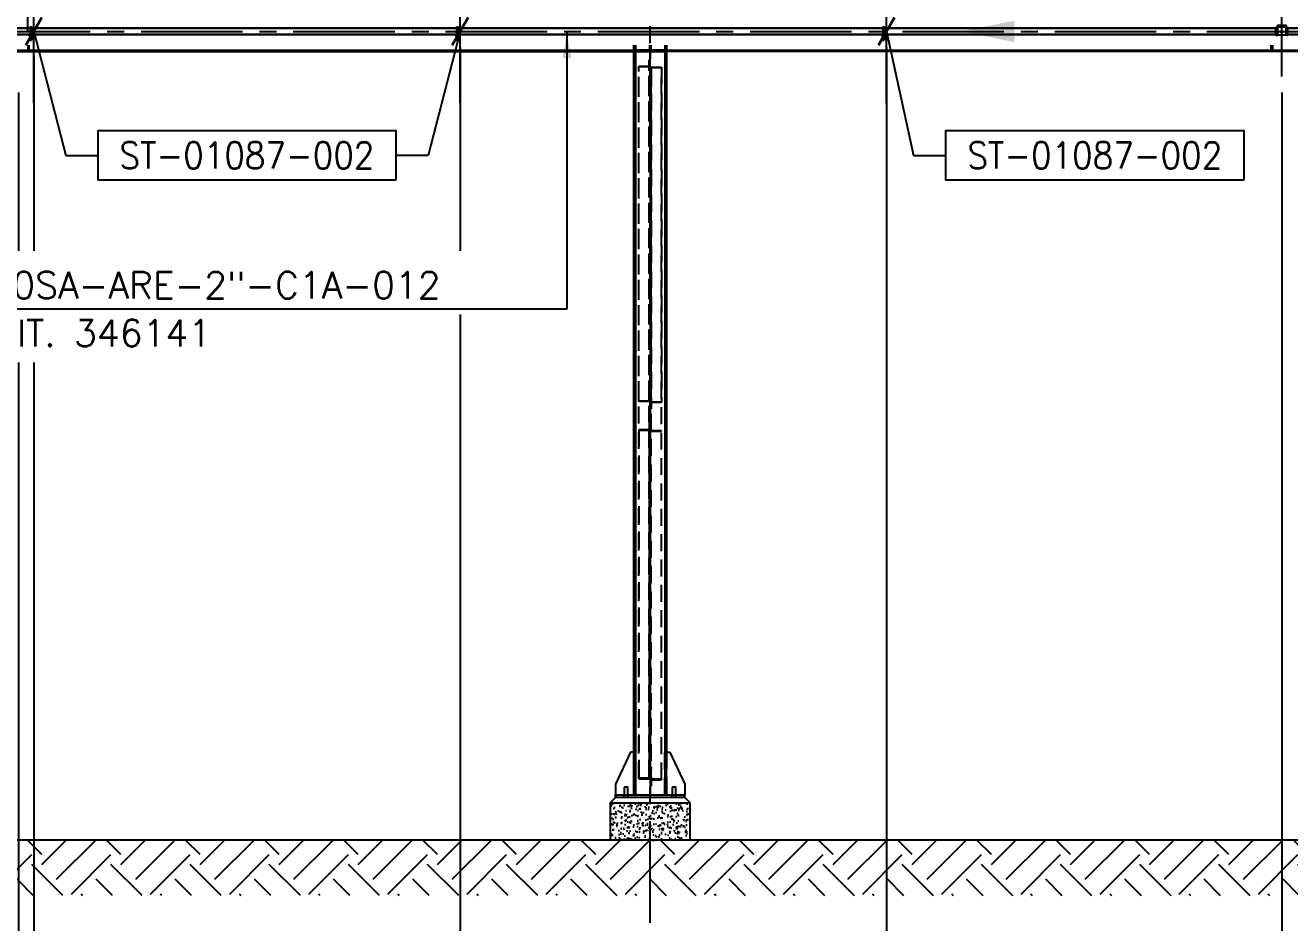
# Model space of a CAD drawing. Header units: millimetres. Extents: x 0 to 42050, y 0 to 29700.
# Drawn here: x 9588 to 15520, y 21874 to 26086 of the extents above; entities that cross this region are included whole.
import ezdxf
from ezdxf.enums import TextEntityAlignment as Align

# ---------------------------------------------------------------- set-up
doc = ezdxf.new("R2010")
doc.units = ezdxf.units.MM
doc.header["$LTSCALE"] = 50
doc.linetypes.add('CENTER2', pattern=[28.575, 19.05, -3.175, 3.175, -3.175])
doc.linetypes.add('HIDDEN2', pattern=[4.7625, 3.175, -1.5875])
for name, color, linetype in [('CIVIL', 7, 'Continuous'), ('ESTRUTURA EXISTENTE', 7, 'Continuous'), ('GRAMPO', 8, 'Continuous'), ('SUP.CHAMADA', 2, 'Continuous'), ('SUPORTE', 7, 'Continuous'), ('TC1', 8, 'CENTER2'), ('TCONEXÃO', 3, 'Continuous'), ('TDM', 2, 'Continuous'), ('TFLUXO', 7, 'Continuous'), ('TR100', 3, 'Continuous')]:
    doc.layers.add(name, color=color, linetype=linetype)
doc.layers.add('HIDDEN', color=8, linetype='HIDDEN2', transparency=0.4)
doc.layers.add('SUP.IND', color=4, linetype='Continuous', lineweight=30)
doc.layers.add('TNO', color=5, linetype='Continuous', lineweight=30)
doc.styles.add('TR100', font='simplex.shx')
doc.dimstyles.new('SEG-S-1', dxfattribs={"dimscale": 50, "dimtxt": 2.5, "dimasz": 2.5, "dimexe": 1.5, "dimexo": 1.5, "dimgap": 1, "dimtad": 1, "dimdec": 0, "dimtxsty": 'TR100', "dimcen": 2.5, "dimclrd": 256, "dimclre": 256, "dimclrt": 3, "dimadec": 0, "dimazin": 0, "dimtfac": 1, "dimtdec": 0, "dimtmove": 0, "dimatfit": 3, "dimfxl": 0, "dimarcsym": 0})
doc.dimstyles.new('SEG-S-50x100', dxfattribs={"dimscale": 50, "dimtxt": 2.5, "dimasz": 2.5, "dimexe": 1.5, "dimexo": 1.5, "dimgap": 1, "dimtad": 1, "dimdec": 0, "dimlfac": 2, "dimtxsty": 'TR100', "dimcen": 2.5, "dimclrd": 256, "dimclre": 256, "dimclrt": 3, "dimadec": 0, "dimazin": 0, "dimtfac": 1, "dimtdec": 0, "dimtmove": 0, "dimatfit": 3, "dimfxl": 0, "dimarcsym": 0})

# ---------------------------------------------------------------- blocks, each defined once
blk = doc.blocks.new('GRAMPO U 02 CORTE1')
at = {"layer": 'GRAMPO'}
for p, q in [((-5, 36), (-5, -82)), ((5, 36), (5, -82)), ((-10, -36), (-10, -45)), ((-10, -46), (10, -46)), ((-10, -46), (-10, -55)), ((-10, -55), (10, -55)), ((-6, -30), (-6, -36)), ((5, -82), (-5, -82)), ((6, -30), (6, -36)), ((10, -36), (10, -45)), ((10, -46), (10, -55))]:
    blk.add_line(p, q, dxfattribs=at)
for centre, radius, start, end in [((0, 36), 4.76, 0, 180), ((-7, -41), 4.76, 60, 120), ((-7, -41), 4.76, 240, 300), ((-7, -51), 4.76, 60, 120), ((-7, -51), 4.76, 240, 300), ((0, -54), 18.1, 74.7385, 105.2615), ((0, -28), 18.1, 254.7385, 285.2615), ((0, -64), 18.1, 74.7385, 105.2615), ((0, -37), 18.1, 254.7385, 285.2615), ((7, -41), 4.76, 60, 120), ((7, -41), 4.76, 240, 300), ((7, -51), 4.76, 60, 120), ((7, -51), 4.76, 240, 300)]:
    blk.add_arc(centre, radius, start, end, dxfattribs=at)
at = {"layer": 'TC1', "ltscale": 0.5}
for p, q in [((14, 36), (-14, 36)), ((0, 50), (0, -82))]:
    blk.add_line(p, q, dxfattribs=at)
blk = doc.blocks.new('A$Cce652339')
at = {"layer": 'HIDDEN'}
for p, q in [((-57, 30), (-38, 29)), ((-38, 29), (-38, -29)), ((38, 29), (57, 30)), ((38, -29), (38, 29)), ((-38, -29), (-57, -30)), ((-29, -38), (-30, -57)), ((29, -38), (-29, -38)), ((30, -57), (29, -38)), ((57, -30), (38, -29))]:
    blk.add_line(p, q, dxfattribs=at)
at = {"layer": 'TCONEXÃO'}
for p, q in [((-57, 36), (-57, -36)), ((-47, 38), (-56, 38)), ((-56, 4), (-48, 4)), ((-56, 4), (-56, 3)), ((-54, 3), (-56, 3)), ((-51, 0), (-54, 3)), ((-50, 3), (-50, 0)), ((-48, 3), (-50, 3)), ((-48, 4), (-48, 3)), ((-46, 37), (-46, -35)), ((-42, 34), (-42, -37)), ((-42, 34), (42, 34)), ((-39, 3), (-39, 3)), ((-39, 3), (-39, 0)), ((-39, 0), (-39, 3)), ((-37, 3), (-38, 3)), ((-38, 3), (-38, 0)), ((-37, 0), (-37, 3)), ((-35, 2), (-36, 2)), ((-36, 2), (-36, -3)), ((-35, -2), (-35, 2)), ((-14, 8), (-9, 8)), ((-14, 8), (-14, 8)), ((-12, 7), (-14, 7)), ((-12, 1), (-12, 7)), ((-11, 0), (-12, 0)), ((-11, 7), (-11, 1)), ((-9, 7), (-11, 7)), ((-8, 8), (-8, 8)), ((-7, 3), (-7, 8)), ((-6, 8), (-6, 3)), ((-6, 8), (-6, 8)), ((-4, 2), (-4, 2)), ((-4, 0), (-4, 0)), ((-3, 3), (-3, 8)), ((-2, 8), (-2, 8)), ((-1, 8), (-1, 3)), ((0, 8), (4, 8)), ((0, 1), (0, 8)), ((0, 0), (0, 0)), ((0, 0), (0, 0)), ((4, 7), (1, 7)), ((1, 7), (1, 5)), ((1, 5), (4, 5)), ((1, 4), (1, 1)), ((4, 4), (1, 4)), ((1, 0), (1, 0)), ((4, 6), (4, 6)), ((6, 7), (6, 6)), ((9, 4), (7, 7)), ((9, 8), (10, 6)), ((9, 1), (9, 4)), ((10, 6), (12, 8)), ((10, 0), (10, 0)), ((13, 7), (11, 4)), ((11, 4), (11, 1)), ((42, -37), (42, 34)), ((46, -35), (46, 37)), ((56, 38), (47, 38)), ((57, 36), (57, -36)), ((-56, -3), (-56, -4)), ((-56, -3), (-54, -3)), ((-48, -4), (-56, -4)), ((-56, -38), (-47, -38)), ((-54, -3), (-54, 0)), ((-53, 0), (-50, -3)), ((-50, -3), (-48, -3)), ((-48, -3), (-48, -4)), ((-46, -35), (-46, -35)), ((-38, -43), (-43, -38)), ((-42, -37), (-42, -38)), ((-40, -37), (-42, -37)), ((-39, 0), (-39, 0)), ((-38, -42), (-37, -42)), ((-38, -47), (-38, -56)), ((-37, -42), (-37, -40)), ((-36, -3), (-34, -3)), ((-36, -57), (36, -57)), ((-34, -2), (-35, -2)), ((-35, -46), (35, -46)), ((-35, -46), (-35, -46)), ((-34, -3), (-34, -2)), ((-10, -49), (-9, -49)), ((-10, -54), (-10, -49)), ((-9, -54), (-10, -54)), ((-9, -50), (-9, -51)), ((-9, -50), (-9, -50)), ((-9, -51), (-9, -51)), ((-9, -52), (-9, -53)), ((-9, -52), (-9, -52)), ((-9, -53), (-9, -53)), ((-6, -49), (-5, -49)), ((-6, -54), (-6, -49)), ((-5, -54), (-6, -54)), ((-5, -50), (-5, -51)), ((-5, -50), (-5, -50)), ((-5, -51), (-5, -51)), ((-5, -52), (-5, -54)), ((-5, -52), (-5, -52)), ((-4, -54), (-5, -52)), ((-4, -10), (-1, -7)), ((-4, -11), (-4, -10)), ((3, -11), (-4, -11)), ((-4, -52), (-3, -54)), ((-3, -54), (-4, -54)), ((-2, -4), (-3, -4)), ((-3, -54), (-1, -49)), ((-2, -54), (-3, -54)), ((-1, -53), (-2, -54)), ((-1, -49), (0, -49)), ((0, -51), (-1, -52)), ((-1, -52), (0, -52)), ((1, -53), (-1, -53)), ((1, -8), (0, -9)), ((0, -9), (3, -9)), ((0, -49), (2, -54)), ((0, -52), (0, -51)), ((1, -54), (1, -53)), ((2, -54), (1, -54)), ((3, -9), (3, -11)), ((3, -49), (6, -49)), ((3, -50), (3, -49)), ((4, -50), (3, -50)), ((3, -54), (4, -50)), ((6, -54), (3, -54)), ((6, -49), (4, -53)), ((4, -53), (6, -53)), ((6, -54), (6, -49)), ((6, -49), (7, -49)), ((6, -53), (6, -54)), ((7, -54), (6, -54)), ((7, -49), (7, -54)), ((8, -49), (9, -49)), ((8, -54), (8, -49)), ((11, -54), (8, -54)), ((9, -49), (9, -53)), ((9, -53), (11, -53)), ((11, -53), (11, -54)), ((35, -46), (35, -46)), ((37, -40), (37, -42)), ((37, -42), (38, -42)), ((43, -38), (38, -43)), ((38, -56), (38, -47)), ((38, -47), (38, -47)), ((42, -37), (40, -37)), ((42, -38), (42, -37)), ((46, -35), (46, -35)), ((47, -38), (56, -38)), ((47, -38), (47, -38))]:
    blk.add_line(p, q, dxfattribs=at)
at = {"layer": 'TCONEXÃO', "flags": 128}
for points in [[(-6, 3), (-5, 3), (-5, 2), (-5, 2), (-5, 2), (-4, 2)], [(10, 0), (10, 1), (10, 1), (9, 1), (9, 1), (9, 1)], [(12, 8), (13, 8), (13, 8), (13, 8), (13, 8), (13, 8)], [(-47, -38), (-47, -37), (-47, -37)], [(-42, -38), (-42, -38), (-42, -38), (-42, -38), (-42, -38), (-42, -38), (-43, -38), (-43, -38), (-43, -38), (-43, -38), (-43, -38), (-43, -38)], [(-38, -43), (-38, -43), (-38, -43), (-38, -43), (-38, -43), (-38, -43), (-38, -42), (-38, -42), (-38, -42), (-38, -42), (-38, -42), (-38, -42)], [(-37, -47), (-37, -47), (-38, -47)], [(-8, -51), (-8, -50), (-8, -50), (-9, -50), (-9, -50), (-9, -50)], [(-9, -51), (-9, -51), (-9, -51), (-8, -51), (-8, -51), (-8, -51)], [(-8, -53), (-8, -52), (-8, -52), (-8, -52), (-9, -52), (-9, -52)], [(-9, -53), (-8, -53), (-8, -53), (-8, -53), (-8, -53), (-8, -53)], [(-5, -49), (-4, -49), (-4, -49), (-4, -50), (-3, -50), (-3, -50), (-3, -51)], [(-4, -51), (-4, -50), (-4, -50), (-4, -50), (-4, -50), (-5, -50)], [(-5, -51), (-5, -51), (-4, -51), (-4, -51), (-4, -51), (-4, -51), (-4, -51), (-4, -51)], [(38, -47), (37, -47), (37, -47)], [(38, -42), (38, -42), (38, -42), (38, -42), (38, -42), (38, -42), (38, -43), (38, -43), (38, -43), (38, -43), (38, -43), (38, -43)], [(43, -38), (43, -38), (43, -38), (43, -38), (43, -38), (43, -38), (42, -38), (42, -38), (42, -38), (42, -38), (42, -38), (42, -38)], [(47, -37), (47, -37), (47, -38)]]:
    blk.add_lwpolyline(points, dxfattribs=at)
at = {"layer": 'TCONEXÃO'}
for centre, radius, start, end in [((-56, 36), 1.5, 90, 180), ((-50, 0), 0.4, 225.8706, 0), ((-47, 36), 1.5, 31.0232, 90), ((-42, 40), 5, 211.0232, 270), ((-37, 0), 5.35, 0.0057, 179.9943), ((-37, 0), 5.35, 180, 235.9551), ((-37, 0), 4.45, 0.0058, 179.9942), ((-37, 0), 4.45, 180, 227.6956), ((-37, 0), 4.45, 350.9824, 0), ((-37, 0), 5.35, 350.5754, 0), ((-14, 8), 0.537, 83.5687, 186.2616), ((-14, 8), 0.539, 174.0988, 276.071), ((-12, 1), 0.541, 174.1065, 275.8935), ((-11, 1), 0.539, 263.8914, 6.1086), ((-9, 8), 0.538, 353.9373, 96.2325), ((-9, 8), 0.539, 263.8722, 5.9581), ((-7, 8), 0.537, 83.5687, 186.2616), ((-5, 3), 2.6, 171.785, 272.1819), ((-6, 8), 0.538, 353.9373, 96.2325), ((-4, 3), 2.61, 268.1326, 7.9005), ((-4, 3), 1.23, 270.7908, 11.9062), ((-2, 8), 0.537, 83.5687, 186.2616), ((-2, 8), 0.537, 353.8007, 96.1993), ((1, 1), 0.541, 174.1065, 275.8935), ((1, 1), 0.539, 263.8914, 6.1086), ((4, 7), 1.61, 353.5949, 96.4051), ((4, 6), 0.538, 353.6695, 96.3305), ((4, 5), 1.64, 264.9916, 5.065), ((4, 6), 0.539, 263.8814, 6.1186), ((8, 8), 0.831, 83.0193, 140.3961), ((8, 8), 0.583, 156.7394, 180.1404), ((8, 8), 1.52, 183.5647, 209.6936), ((7, 7), 1.75, 23.9708, 66.1424), ((10, 1), 0.536, 263.5215, 5.7964), ((13, 7), 1.72, 113.604, 156.396), ((11, 8), 2.51, 341.5989, 356.9589), ((12, 8), 0.826, 359.2029, 15.4743), ((42, 40), 5, 270, 328.9768), ((47, 36), 1.5, 90, 148.9768), ((56, 36), 1.5, 0, 90), ((-56, -36), 1.5, 180, 270), ((-53, 0), 0.4, 45.8706, 180), ((-40, -39), 7.8, 147.5596, 164.9363), ((-46, -42), 5, 45, 105.7186), ((-47, -36), 1.5, 270, 285.7186), ((-37, 0), 4.45, 227.7034, 350.9746), ((-37, 0), 5.35, 235.9648, 350.5656), ((-40, -40), 2.2, 0, 90), ((-38, 0), 1.3, 180, 0), ((-38, 0), 0.4, 180, 0), ((-42, -46), 5, 344.2814, 45), ((-36, -47), 1.5, 164.2814, 180), ((-36, -56), 1.5, 180, 270), ((-39, -40), 6.84, 283.8216, 303.6825), ((-9, -53), 4.11, 77.859, 92.1481), ((-9, -53), 1.52, 261.8852, 357.791), ((-9, -51), 1.25, 0.2788, 78.6132), ((-9, -53), 1.35, 358.624, 67.6776), ((-9, -50), 1.16, 303.6512, 359.7472), ((-4, -51), 1.29, 286.3083, 2.4826), ((0, -4), 3.37, 91.3214, 183.8201), ((0, -4), 1.61, 97.7881, 186.9327), ((-4, -3), 5.17, 309.7654, 349.959), ((0, -4), 2.97, 359.5137, 90.5246), ((0, -4), 1.27, 357.412, 91.6309), ((-4, -3), 7.27, 313.7256, 353.2279), ((39, -40), 7.8, 237.5596, 254.9363), ((36, -56), 1.5, 270, 0), ((40, -40), 2.2, 90, 180), ((42, -46), 5, 135.0071, 195.7159), ((36, -47), 1.5, 0, 15.7186), ((46, -42), 5, 74.3029, 134.9929), ((40, -39), 6.84, 13.8216, 33.6825), ((47, -36), 1.5, 254.2814, 270), ((56, -36), 1.5, 270, 0)]:
    blk.add_arc(centre, radius, start, end, dxfattribs=at)
blk = doc.blocks.new('A$Cf3f43122')
at = {"layer": 'SUPORTE', "elevation": 0}
for points in [[(5871, 7554), (5903, 7554, -0.414214), (5909, 7548), (5909, 7516, 0.414214), (5916, 7509), (5916, 7560), (5865, 7560, 0.414214), (5871, 7554, 0.414214)], [(9871, 7554), (9903, 7554, -0.414214), (9909, 7548), (9909, 7516, 0.414214), (9916, 7509), (9916, 7560), (9865, 7560, 0.414214), (9871, 7554, 0.414214)], [(13871, 7554), (13903, 7554, -0.414214), (13909, 7548), (13909, 7516, 0.414214), (13916, 7509), (13916, 7560), (13865, 7560, 0.414214), (13871, 7554, 0.414214)]]:
    blk.add_lwpolyline(points, format="xyb", dxfattribs=at)
at = {"layer": 'TC1'}
for p, q in [((17626, 7167), (17626, 10740)), ((5493, 7590), (22156, 7590))]:
    blk.add_line(p, q, dxfattribs=at)
at = {"layer": 'TNO'}
for p, q in [((5598, 7620), (17568, 7620)), ((17683, 7620), (22098, 7620)), ((5598, 7560), (17568, 7560)), ((17683, 7560), (22098, 7560))]:
    blk.add_line(p, q, dxfattribs=at)
at = {"xscale": -1}
for p in [(5888, 7590), (9888, 7590), (13888, 7590)]:
    blk.add_blockref('GRAMPO U 02 CORTE1', p, dxfattribs=at)
at = {"xscale": -1, "rotation": 180}
blk.add_blockref('A$Cce652339', (17626, 7590), dxfattribs=at)
blk = doc.blocks.new('A$C18ef6fce')
at = {"layer": 'HIDDEN'}
h = blk.add_hatch(dxfattribs=at)
h.set_pattern_fill('AR-CONC', color=256, scale=15)
h.set_pattern_definition([(50, (424432.36, 384892.79), (107.589027, -9.41282), [11.25, -123.75]), (355, (424432.36, 384892.79), (-20.8127, 112.82882), [9, -99]), (100.451444, (424441.32, 384892), (86.776327, 103.415999), [9.561029, -105.171317]), (46.1842, (424432.36, 384922.79), (160.0862, -24.827892), [16.875, -185.625]), (96.635635, (424445.7, 384920.72), (140.19929, 146.11779), [14.34155, -157.757064]), (351.184164, (424432.36, 384922.79), (140.19929, 146.11779), [13.5, -148.5]), (21, (424447.36, 384915.29), (89.536058, -60.392834), [11.25, -123.75]), (326, (424447.36, 384915.29), (36.4973, 108.772507), [9, -99]), (71.451445, (424454.82, 384910.26), (126.033357, 48.379673), [9.561029, -105.171317]), (37.5, (424432.356, 384892.79), (1.8239783, 49.934078), [0, -97.8, 0, -100.5, 0, -99.375]), (7.5, (424432.356, 384892.79), (39.4604306, 59.161757), [0, -57.3, 0, -95.55, 0, -37.875]), (327.5, (424398.906, 384892.79), (80.0733654, -3.3832308), [0, -37.5, 0, -117, 0, -155.25]), (317.5, (424383.906, 384892.79), (87.477925, 15.015747), [0, -48.75, 0, -77.7, 0, -110.25])])
h.paths.add_polyline_path([(12074, 351), (11324, 351), (11324, 0), (12074, 0)])
h = blk.add_hatch(dxfattribs=at)
h.set_pattern_fill('EARTH', color=256, scale=0.5, style=0)
h.set_pattern_definition([(45, (-50183, -164615.4), (6e-14, 742.4621), [525, -525]), (45, (-50322.2, -164476.2), (6e-14, 742.4621), [525, -525]), (45, (-50461.4, -164337), (6e-14, 742.4621), [525, -525]), (135, (-50461.4, -164244.2), (-742.4621, 2e-13), [525, -525]), (135, (-50322.2, -164104.97), (-742.4621, 2e-13), [525, -525]), (135, (-50183, -163965.76), (-742.4621, 2e-13), [525, -525])])
h.paths.add_polyline_path([(23529, -523), (23834, -139), (23869, 1), (-1979, 0), (-1511, -518)])
at = {"layer": 'CIVIL'}
for p, q in [((11324, 351), (11374, 401)), ((12074, 351), (12024, 401)), ((11324, 351), (12074, 351)), ((11324, 351), (11324, 1)), ((12074, 1), (12074, 351)), ((25211, 0), (-1975, 0))]:
    blk.add_line(p, q, dxfattribs=at)
at = {"layer": 'ESTRUTURA EXISTENTE'}
for p, q in [((3353, 7401), (8345, 7401)), ((5684, 7414), (5859, 7414)), ((5859, 7461), (5859, 7414)), ((5859, 7414), (5872, 7414)), ((5872, 7414), (5872, 7461)), ((5872, 7414), (8345, 7414)), ((8345, 7414), (11545, 7414)), ((8345, 7401), (11545, 7401)), ((11545, 826), (11545, 7461)), ((11560, 7461), (11560, 826)), ((11560, 7417), (11837, 7417)), ((11560, 7401), (11837, 7401)), ((11837, 7461), (11837, 826)), ((11853, 7461), (11853, 826)), ((11853, 7461), (11853, 7424)), ((11853, 7424), (11853, 7414)), ((11853, 7414), (11853, 7411)), ((11853, 7414), (15053, 7414)), ((11853, 7411), (11853, 826)), ((11863, 7401), (11853, 7411)), ((15053, 7401), (11863, 7401)), ((15053, 7414), (20045, 7414)), ((20045, 7401), (15053, 7401)), ((17525, 7414), (17525, 7461)), ((17538, 7461), (17538, 7414)), ((11515, 826), (11374, 526)), ((11544, 826), (11515, 826)), ((11544, 526), (11544, 826)), ((11544, 826), (11560, 826)), ((11560, 826), (11560, 526)), ((11853, 826), (11837, 826)), ((11837, 826), (11837, 526)), ((11853, 826), (11883, 826)), ((11853, 526), (11853, 826)), ((11883, 826), (12024, 526)), ((11374, 526), (11374, 426)), ((11461, 501), (11458, 498)), ((11458, 426), (11458, 498)), ((11490, 498), (11458, 498)), ((11461, 501), (11487, 501)), ((11487, 501), (11490, 498)), ((11490, 426), (11490, 498)), ((11544, 426), (11544, 526)), ((11544, 526), (11560, 526)), ((11560, 526), (11560, 426)), ((11853, 526), (11837, 526)), ((11837, 526), (11837, 426)), ((11853, 426), (11853, 526)), ((11911, 501), (11908, 498)), ((11908, 426), (11908, 498)), ((11940, 498), (11908, 498)), ((11911, 501), (11937, 501)), ((11937, 501), (11940, 498)), ((11940, 426), (11940, 498)), ((12024, 526), (12024, 426)), ((11374, 401), (11374, 426)), ((11374, 426), (12024, 426)), ((12024, 401), (11374, 401)), ((12024, 401), (11374, 401)), ((12024, 401), (12024, 426))]:
    blk.add_line(p, q, dxfattribs=at)
at = {"layer": 'HIDDEN'}
for p, q in [((5859, 7461), (5859, 7414)), ((5872, 7424), (5859, 7424)), ((5872, 7414), (5872, 7461)), ((11545, 7401), (11545, 7461)), ((11545, 7414), (11545, 7414)), ((11545, 7401), (11545, 7401)), ((11580, 7401), (11580, 7417)), ((11616, 7414), (11616, 7401)), ((11616, 7414), (11686, 7414)), ((11783, 7411), (11616, 7411)), ((11695, 7401), (11695, 426)), ((11696, 7424), (11696, 7461)), ((11702, 426), (11702, 7401)), ((11704, 7461), (11704, 7424)), ((11714, 7414), (11783, 7414)), ((11783, 7401), (11783, 7414)), ((11817, 7401), (11817, 7417)), ((11837, 7461), (11837, 426)), ((17525, 7424), (17538, 7424)), ((11593, 4118), (11593, 7261)), ((11593, 577), (11593, 7261)), ((11695, 7259), (11593, 7259)), ((11695, 7259), (11593, 7259)), ((11596, 7263), (11682, 7263)), ((11596, 7263), (11682, 7263)), ((11688, 4126), (11688, 7322)), ((11688, 585), (11688, 7322)), ((11688, 7257), (11702, 7257)), ((11695, 7257), (11688, 7257)), ((11691, 7324), (11695, 7324)), ((11691, 7324), (11695, 7324)), ((11695, 577), (11695, 7324)), ((11702, 7254), (11804, 7254)), ((11702, 7254), (11804, 7254)), ((11702, 506), (11702, 7254)), ((11709, 508), (11709, 7246)), ((11709, 7246), (11709, 4049)), ((11801, 7250), (11715, 7250)), ((11801, 7250), (11715, 7250)), ((11804, 570), (11804, 7254)), ((11804, 7254), (11804, 4110)), ((11688, 7235), (11702, 7235)), ((11695, 7235), (11688, 7235)), ((11688, 7165), (11702, 7165)), ((11695, 7165), (11688, 7165)), ((11688, 7143), (11702, 7143)), ((11695, 7143), (11688, 7143)), ((11709, 7186), (11695, 7186)), ((11709, 7164), (11695, 7164)), ((11695, 7153), (11702, 7153)), ((11706, 7189), (11702, 7189)), ((11706, 7189), (11702, 7189)), ((11702, 7186), (11709, 7186)), ((11702, 7164), (11709, 7164)), ((11709, 7094), (11695, 7094)), ((11709, 7072), (11695, 7072)), ((11702, 7094), (11709, 7094)), ((11702, 7072), (11709, 7072)), ((11695, 6992), (11702, 6992)), ((11695, 6987), (11702, 6987)), ((11695, 6911), (11702, 6911)), ((11695, 6852), (11702, 6852)), ((11695, 6775), (11702, 6775)), ((11695, 4597), (11702, 4597)), ((11695, 4520), (11702, 4520)), ((11695, 4461), (11702, 4461)), ((11688, 4299), (11702, 4299)), ((11688, 4277), (11702, 4277)), ((11695, 4384), (11702, 4384)), ((11702, 4380), (11695, 4380)), ((11688, 4207), (11702, 4207)), ((11688, 4185), (11702, 4185)), ((11691, 4183), (11695, 4183)), ((11709, 4229), (11695, 4229)), ((11702, 4218), (11695, 4218)), ((11709, 4207), (11695, 4207)), ((11695, 4118), (11593, 4118)), ((11596, 4122), (11682, 4122)), ((11709, 4137), (11695, 4137)), ((11709, 4115), (11695, 4115)), ((11702, 4113), (11804, 4113)), ((11706, 4047), (11702, 4047)), ((11801, 4108), (11715, 4108)), ((11593, 3850), (11593, 577)), ((11593, 3848), (11695, 3848)), ((11682, 3852), (11596, 3852)), ((11688, 3911), (11688, 585)), ((11702, 3846), (11688, 3846)), ((11702, 3824), (11688, 3824)), ((11695, 3913), (11691, 3913)), ((11804, 3843), (11702, 3843)), ((11709, 508), (11709, 3835)), ((11715, 3839), (11801, 3839)), ((11804, 570), (11804, 3843)), ((11702, 3754), (11688, 3754)), ((11702, 3732), (11688, 3732)), ((11709, 3775), (11695, 3775)), ((11709, 3753), (11695, 3753)), ((11702, 3742), (11695, 3742)), ((11709, 3683), (11695, 3683)), ((11702, 3778), (11706, 3778)), ((11709, 3661), (11695, 3661)), ((11702, 3581), (11695, 3581)), ((11695, 3576), (11702, 3576)), ((11695, 3499), (11702, 3499)), ((11695, 3440), (11702, 3440)), ((11695, 3364), (11702, 3364)), ((11695, 1056), (11702, 1056)), ((11695, 979), (11702, 979)), ((11695, 920), (11702, 920)), ((11695, 844), (11702, 844)), ((11702, 831), (11695, 831)), ((11544, 826), (11544, 426)), ((11545, 426), (11545, 826)), ((11560, 826), (11560, 426)), ((11560, 826), (11560, 826)), ((11560, 426), (11560, 826)), ((11688, 758), (11695, 758)), ((11702, 758), (11688, 758)), ((11688, 736), (11695, 736)), ((11702, 736), (11688, 736)), ((11837, 426), (11837, 826)), ((11853, 826), (11853, 426)), ((11853, 826), (11853, 426)), ((11688, 666), (11695, 666)), ((11702, 666), (11688, 666)), ((11688, 644), (11695, 644)), ((11702, 644), (11688, 644)), ((11688, 585), (11688, 640)), ((11695, 642), (11691, 642)), ((11691, 642), (11695, 642)), ((11695, 688), (11709, 688)), ((11695, 670), (11702, 670)), ((11695, 666), (11709, 666)), ((11695, 642), (11695, 577)), ((11695, 596), (11709, 596)), ((11709, 688), (11702, 688)), ((11709, 666), (11702, 666)), ((11709, 596), (11702, 596)), ((11560, 526), (11560, 526)), ((11593, 577), (11593, 579)), ((11593, 577), (11695, 577)), ((11695, 577), (11593, 577)), ((11682, 581), (11596, 581)), ((11596, 581), (11682, 581)), ((11695, 574), (11709, 574)), ((11709, 574), (11702, 574)), ((11804, 572), (11702, 572)), ((11702, 506), (11702, 572)), ((11702, 572), (11804, 572)), ((11702, 506), (11706, 506)), ((11706, 506), (11702, 506)), ((11709, 563), (11709, 508)), ((11715, 568), (11801, 568)), ((11801, 568), (11715, 568)), ((11804, 572), (11804, 570)), ((11853, 526), (11853, 526)), ((11456, 401), (11456, 426)), ((11458, 401), (11458, 426)), ((11490, 401), (11490, 426)), ((11491, 401), (11491, 426)), ((11906, 401), (11906, 426)), ((11908, 401), (11908, 426)), ((11940, 401), (11940, 426)), ((11941, 401), (11941, 426))]:
    blk.add_line(p, q, dxfattribs=at)
for centre, start, end in [((11686, 7424), 270, 360), ((11714, 7424), 180, 270)]:
    blk.add_arc(centre, 9.8, start, end, dxfattribs=at)
at = {"layer": 'HIDDEN', "extrusion": (0, 0, -1)}
for centre, major_axis, ratio, start_param, end_param in [((11596, 7261), (-3.2, 0), 0.642367, 0, 1.570796), ((11691, 7322), (-3.2, 0), 0.642367, 0, 1.570796), ((11688, 7246), (0, 11), 0.000001, -4.951774560334231, 1.331410746845355), ((11801, 7252), (3.2, 0), 0.642367, -0.000001, 1.570795), ((11688, 7154), (0, 11), 0.000001, -4.951774560334231, 1.331410746845355), ((11702, 7175), (0, -11), 0.000001, -3.077844, 3.205341), ((11706, 7191), (3.2, 0), 0.642367, 0, 1.570796), ((11702, 7083), (0, -11), 0.000001, -3.077844, 3.205341), ((11691, 4181), (-3.2, 0), 0.642367, 0, 1.570796), ((11596, 4120), (-3.2, 0), 0.642367, 0, 1.570796), ((11706, 4049), (3.2, 0), 0.642367, 0, 1.570796), ((11801, 4110), (3.2, 0), 0.642367, 0, 1.570796), ((11682, 3856), (-6.4, 0), 0.642367, -3.141593, -1.570796), ((11715, 3835), (6.4, 0), 0.642367, -3.141593, -1.570796), ((11695, 747), (0, 11), 0.000001, -3.077826607599404, 3.205358699580183), ((11691, 640), (-3.2, 0), 0.642367, -0.000001, 1.570795), ((11695, 655), (0, 11), 0.000001, -3.077826607599404, 3.205358699580183), ((11709, 677), (0, -11), 0.000001, -4.951772618257472, 1.331412688922114), ((11709, 585), (0, -11), 0.000001, -4.951772618257472, 1.331412688922114), ((11596, 579), (-3.2, 0), 0.642367, -0.000001, 1.570795), ((11682, 585), (-6.4, 0), 0.642367, -3.141593, -1.570796), ((11706, 508), (3.2, 0), 0.642367, -0.000001, 1.570795), ((11715, 563), (6.4, 0), 0.642367, -3.141593, -1.570796), ((11801, 570), (3.2, 0), 0.642367, -0.000001, 1.570795)]:
    blk.add_ellipse(centre, major_axis=major_axis, ratio=ratio, start_param=start_param, end_param=end_param, dxfattribs=at)
at = {"layer": 'HIDDEN'}
for centre, major_axis, ratio, start_param, end_param in [((11682, 7267), (6.4, 0), 0.642367, -1.570795, 0.000001), ((11695, 7246), (0, -11), 0.000001, -4.473009, 1.810176), ((11715, 7246), (-6.4, 0), 0.642367, -1.570796, 0), ((11695, 7154), (0, -11), 0.000001, -4.473009, 1.810176), ((11709, 7175), (0, -11), 0.000001, -3.205341610725268, 3.077843696454318), ((11709, 7083), (0, -11), 0.000001, -3.205341610725268, 3.077843696454318), ((11682, 4126), (6.4, 0), 0.642367, -1.570796, 0), ((11715, 4104), (-6.4, 0), 0.642367, -1.570796, 0), ((11596, 3850), (-3.2, 0), 0.642367, -1.570796, 0), ((11691, 3911), (-3.2, 0), 0.642367, -1.570796, 0), ((11801, 3841), (3.2, 0), 0.642367, -1.570796, 0), ((11706, 3780), (3.2, 0), 0.642367, -1.570796, 0), ((11688, 747), (0, 11), 0.000001, -3.205359, 3.077826), ((11688, 655), (0, 11), 0.000001, -3.205359, 3.077826), ((11691, 640), (-3.2, 0), 0.642367, -1.570796, 0), ((11702, 677), (0, 11), 0.000001, -4.472995636192827, 1.810189670986759), ((11702, 585), (0, 11), 0.000001, -4.472995636192827, 1.810189670986759), ((11596, 579), (-3.2, 0), 0.642367, -1.570796, 0), ((11682, 585), (6.4, 0), 0.642367, -1.570795, 0.000001), ((11706, 508), (3.2, 0), 0.642367, -1.570796, 0), ((11715, 563), (-6.4, 0), 0.642367, -1.570795, 0.000001), ((11801, 570), (3.2, 0), 0.642367, -1.570796, 0)]:
    blk.add_ellipse(centre, major_axis=major_axis, ratio=ratio, start_param=start_param, end_param=end_param, dxfattribs=at)
at = {"layer": 'TC1'}
blk.add_line((11699, -774), (11699, 7850), dxfattribs=at)
at = {"layer": 'TDM'}
blk.add_lwpolyline([(5684, 7589), (5860, 7589), (5860, 10486), (5684, 10486)], close=True, dxfattribs=at)
blk = doc.blocks.new('A$C6f4cfda9')
blk.add_blockref('A$Cf3f43122', (-6390, -2403))
at = {"layer": 'TDM'}
blk.add_blockref('A$C18ef6fce', (-6390, -2404), dxfattribs=at)
blk = doc.blocks.new('*D92')
at = {"layer": 'Defpoints', "color": 0}
for p in [(15482.8, 25845.1), (17747.8, 22811.3), (15482.8, 20826.9)]:
    blk.add_point(p, dxfattribs=at)
at = {"layer": 'TDM', "lineweight": -2}
for p, q in [((15482.8, 25770.1), (15482.8, 20751.9)), ((17747.8, 22736.3), (17747.8, 20751.9)), ((17622.8, 20826.9), (15607.8, 20826.9))]:
    blk.add_line(p, q, dxfattribs=at)
at = {"layer": 'TDM'}
for points in [[(15607.8, 20847.8), (15607.8, 20806.1), (15482.8, 20826.9)], [(17622.8, 20847.8), (17622.8, 20806.1), (17747.8, 20826.9)]]:
    blk.add_solid(points, dxfattribs=at)
at = {"layer": 'TDM', "color": 3, "insert": (16615.3, 20939.4), "char_height": 125, "attachment_point": 5, "style": 'TR100'}
blk.add_mtext('4530', dxfattribs=at)
blk = doc.blocks.new('*D101')
at = {"layer": 'Defpoints', "color": 0}
for p in [(9555.8, 25845.1), (15482.8, 25845.1), (9555.8, 20826.9)]:
    blk.add_point(p, dxfattribs=at)
at = {"layer": 'TDM', "lineweight": -2}
for p, q in [((9555.8, 25770.1), (9555.8, 25027.7)), ((15482.8, 25770.1), (15482.8, 20751.9)), ((9555.8, 24503.9), (9555.8, 20751.9)), ((15357.8, 20826.9), (9680.8, 20826.9))]:
    blk.add_line(p, q, dxfattribs=at)
at = {"layer": 'TDM'}
for points in [[(9680.8, 20847.8), (9680.8, 20806.1), (9555.8, 20826.9)], [(15357.8, 20847.8), (15357.8, 20806.1), (15482.8, 20826.9)]]:
    blk.add_solid(points, dxfattribs=at)
at = {"layer": 'TDM', "color": 3, "insert": (12519.3, 20939.4), "char_height": 125, "attachment_point": 5, "style": 'TR100'}
blk.add_mtext('11854', dxfattribs=at)
blk = doc.blocks.new('*D94')
at = {"layer": 'Defpoints', "color": 0}
for p in [(15618.6, 26056.9), (15482.8, 25845.1), (15618.6, 21326.9)]:
    blk.add_point(p, dxfattribs=at)
at = {"layer": 'TDM', "lineweight": -2}
for p, q in [((15618.6, 25981.9), (15618.6, 21251.9)), ((15482.8, 25770.1), (15482.8, 21251.9)), ((15357.8, 21326.9), (15232.8, 21326.9)), ((15482.8, 21326.9), (15618.6, 21326.9)), ((15743.6, 21326.9), (16290, 21326.9))]:
    blk.add_line(p, q, dxfattribs=at)
at = {"layer": 'TDM'}
for points in [[(15357.8, 21347.8), (15357.8, 21306.1), (15482.8, 21326.9)], [(15743.6, 21347.8), (15743.6, 21306.1), (15618.6, 21326.9)]]:
    blk.add_solid(points, dxfattribs=at)
at = {"layer": 'TDM', "color": 3, "insert": (16079.3, 21439.4), "char_height": 125, "attachment_point": 5, "style": 'TR100'}
blk.add_mtext('272', dxfattribs=at)
blk = doc.blocks.new('*D102')
at = {"layer": 'Defpoints', "color": 0}
for p in [(11627.8, 26056.9), (9627.8, 26016.5), (11627.8, 21326.9)]:
    blk.add_point(p, dxfattribs=at)
at = {"layer": 'TDM', "lineweight": -2}
for p, q in [((11627.8, 25981.9), (11627.8, 25027.7)), ((9627.8, 25941.5), (9627.8, 25027.7)), ((11627.8, 24728.9), (11627.8, 21251.9)), ((9627.8, 24503.9), (9627.8, 21251.9)), ((9752.8, 21326.9), (11502.8, 21326.9))]:
    blk.add_line(p, q, dxfattribs=at)
at = {"layer": 'TDM'}
for points in [[(9752.8, 21347.8), (9752.8, 21306.1), (9627.8, 21326.9)], [(11502.8, 21347.8), (11502.8, 21306.1), (11627.8, 21326.9)]]:
    blk.add_solid(points, dxfattribs=at)
at = {"layer": 'TDM', "color": 3, "insert": (10627.8, 21439.4), "char_height": 125, "attachment_point": 5, "style": 'TR100'}
blk.add_mtext('4000', dxfattribs=at)
blk = doc.blocks.new('*D103')
at = {"layer": 'Defpoints', "color": 0}
for p in [(11627.8, 26056.9), (13627.8, 26056.9), (13627.8, 21326.9)]:
    blk.add_point(p, dxfattribs=at)
at = {"layer": 'TDM', "lineweight": -2}
for p, q in [((11627.8, 25981.9), (11627.8, 25027.7)), ((13627.8, 25981.9), (13627.8, 21251.9)), ((11627.8, 24728.9), (11627.8, 21251.9)), ((11752.8, 21326.9), (13502.8, 21326.9))]:
    blk.add_line(p, q, dxfattribs=at)
at = {"layer": 'TDM'}
for points in [[(11752.8, 21347.8), (11752.8, 21306.1), (11627.8, 21326.9)], [(13502.8, 21347.8), (13502.8, 21306.1), (13627.8, 21326.9)]]:
    blk.add_solid(points, dxfattribs=at)
at = {"layer": 'TDM', "color": 3, "insert": (12627.8, 21439.4), "char_height": 125, "attachment_point": 5, "style": 'TR100'}
blk.add_mtext('4000', dxfattribs=at)
blk = doc.blocks.new('*D95')
at = {"layer": 'Defpoints', "color": 0}
for p in [(13627.8, 26056.9), (15482.8, 25845.1), (15482.8, 21326.9)]:
    blk.add_point(p, dxfattribs=at)
at = {"layer": 'TDM', "lineweight": -2}
for p, q in [((13627.8, 25981.9), (13627.8, 21251.9)), ((15482.8, 25770.1), (15482.8, 21251.9)), ((13752.8, 21326.9), (15357.8, 21326.9))]:
    blk.add_line(p, q, dxfattribs=at)
at = {"layer": 'TDM'}
for points in [[(13752.8, 21347.8), (13752.8, 21306.1), (13627.8, 21326.9)], [(15357.8, 21347.8), (15357.8, 21306.1), (15482.8, 21326.9)]]:
    blk.add_solid(points, dxfattribs=at)
at = {"layer": 'TDM', "color": 3, "insert": (14555.3, 21439.4), "char_height": 125, "attachment_point": 5, "style": 'TR100'}
blk.add_mtext('3710', dxfattribs=at)
blk = doc.blocks.new('ST.APOIO')
at = {"layer": 'SUP.IND'}
blk.add_line((-0.75, -1.3), (0.75, 1.3), dxfattribs=at)
at = {"layer": 'TC1'}
blk.add_line((0, -6.75), (0, 6.75), dxfattribs=at)

msp = doc.modelspace()

# ---------------------------------------------------------------- linework, layer by layer
at = {"layer": 'SUP.CHAMADA'}
for points in [[(11327.83, 25360.25), (11327.83, 25590.25), (9927.83, 25590.25), (9927.83, 25360.25)], [(15305.29, 25360.25), (15305.29, 25590.25), (13905.29, 25590.25), (13905.29, 25360.25)]]:
    msp.add_lwpolyline(points, close=True, dxfattribs=at)
at = {"layer": 'TFLUXO'}
msp.add_solid([(14227.21, 26106.94), (13977.21, 26056.94), (14227.21, 26006.94)], dxfattribs=at)

# ---------------------------------------------------------------- block references
at = {"xscale": 50, "yscale": 50, "zscale": 50}
for p in [(9627.83, 26056.94), (11627.83, 26056.94), (13627.83, 26056.94)]:
    msp.add_blockref('ST.APOIO', p, dxfattribs=at)
at = {"layer": 'TDM', "xscale": 0.5, "yscale": 0.5, "zscale": 0.5}
msp.add_blockref('A$C6f4cfda9', (9865.1, 23463.55), dxfattribs=at)

# ---------------------------------------------------------------- texts
at = {"layer": 'SUP.CHAMADA', "color": 3, "style": 'TR100', "width": 0.9}
for p in [(10627.83, 25475.25, 0.6), (14605.29, 25475.25, 0.6)]:
    msp.add_text('ST-01087-002', height=125, dxfattribs=at).set_placement(p, align=Align.MIDDLE_CENTER)
at = {"layer": 'TR100', "style": 'TR100'}
for s, p in [('2010SA-ARE-2"-C1A-012', (9206.05, 24803.86)), ('EL.FIT. 346141', (9206.05, 24578.86))]:
    msp.add_text(s, height=125, dxfattribs=at).set_placement(p)

# ---------------------------------------------------------------- dimensions: what is measured, and where the dimension line sits
at = {"layer": 'TDM'}
for base, p1, p2, picture, middle in [((11627.83, 21326.93), (9627.83, 26016.54), (11627.83, 26056.94), '*D102', (10627.83, 21439.43)), ((13627.83, 21326.93), (11627.83, 26056.94), (13627.83, 26056.94), '*D103', (12627.83, 21439.43)), ((15482.83, 21326.93), (13627.83, 26056.94), (15482.83, 25845.06), '*D95', (14555.33, 21439.43)), ((15618.58019, 21326.92691), (15482.83018, 25845.0601), (15618.58019, 26056.94025), '*D94', (16079.29447, 21439.42691)), ((9555.83, 20826.93), (15482.83, 25845.06), (9555.83, 25845.06), '*D101', (12519.33, 20939.43)), ((15482.83, 20826.93), (17747.83, 22811.3), (15482.83, 25845.06), '*D92', (16615.33, 20939.43))]:
    dim = msp.add_linear_dim(base=base, p1=p1, p2=p2, dimstyle='SEG-S-50x100', dxfattribs=at)
    dim.commit()
    dim.dimension.update_dxf_attribs({"geometry": picture, "text_midpoint": middle})

# ---------------------------------------------------------------- leaders
at = {"layer": 'SUP.CHAMADA'}
for points in [[(9627.83, 26056.94), (9777.83, 25475.25), (9927.83, 25475.25)], [(11627.83, 26056.94), (11477.83, 25475.25), (11327.83, 25475.25)], [(13627.83, 26056.94), (13755.29, 25475.25), (13905.29, 25475.25)]]:
    msp.add_leader(points, dimstyle='SEG-S-50x100', override={"dimldrblk": 'None'}, dxfattribs=at)
at = {"layer": 'TDM'}
msp.add_leader([(12128.99, 26056.94), (12128.99, 24753.86), (9140.38, 24753.86)], dimstyle='SEG-S-1', override={"dimgap": 1, "dimtad": 0}, dxfattribs=at)

doc.saveas('drawing.dxf')
